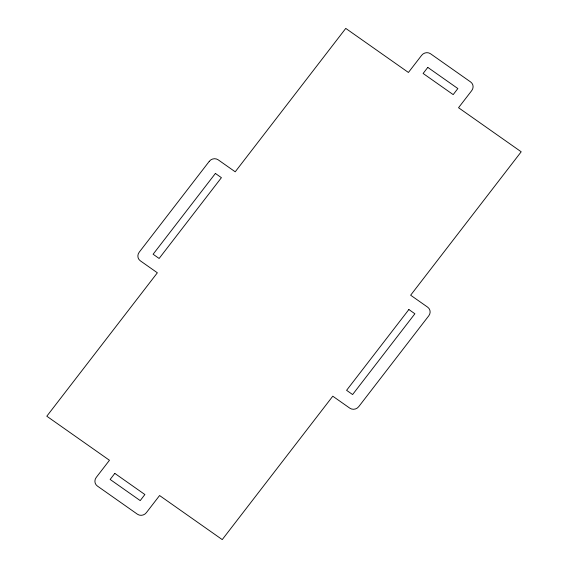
<?xml version="1.0" encoding="UTF-8"?>
<svg xmlns="http://www.w3.org/2000/svg" width="568" height="568" viewBox="0 0 568 568"><rect width="100%" height="100%" fill="white"/><g stroke="black" fill="none" stroke-linecap="round" stroke-linejoin="round"><path stroke-width="0.85" d="M209.265 161.347L139.196 252.235A6.433 6.063 -29.7 0 0 140.317 260.811L157.357 272.796L46.803 416.209L109.461 460.279L96.226 477.447A6.433 6.063 -29.7 0 0 97.341 486.016L137.442 514.225A6.433 6.063 -29.7 0 0 146.345 512.698L159.58 495.53L222.237 539.6L332.784 396.194L349.831 408.179A6.433 6.063 -29.7 0 0 358.735 406.652L428.805 315.765A6.433 6.063 -29.7 0 0 427.683 307.189L410.643 295.204L521.197 151.791L458.539 107.721L471.774 90.553A6.433 6.063 -29.7 0 0 470.659 81.984L430.558 53.775A6.433 6.063 -29.7 0 0 421.655 55.302L408.42 72.47L345.763 28.4L235.216 171.806L218.169 159.821A6.433 6.063 -29.7 0 0 209.265 161.347M215.4 173.446L153.112 254.237L159.125 258.468L221.413 177.677L215.4 173.446M114.814 473.385L110.142 479.449L140.211 500.6L144.883 494.536L114.814 473.385M427.789 67.4L423.117 73.464L453.186 94.615L457.858 88.551L427.789 67.4M408.875 309.532L346.586 390.322L352.6 394.554L414.889 313.763L408.875 309.532"/></g></svg>
